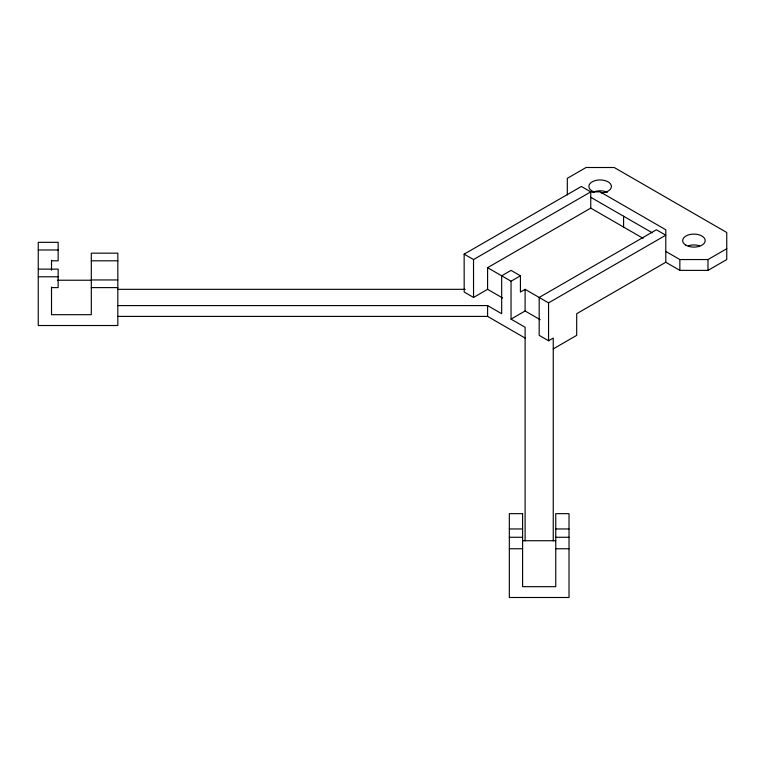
<?xml version="1.0" encoding="UTF-8"?>
<svg xmlns="http://www.w3.org/2000/svg" width="765" height="765" viewBox="0 0 765 765"><rect width="100%" height="100%" fill="white"/><g stroke="black" fill="none" stroke-linecap="round" stroke-linejoin="round"><path stroke-width="1.15" d="M502.672 298.034L487.592 289.333L473.545 297.451L464.183 292.02L464.145 254.143L581.381 186.459L590.762 191.872L600.143 191.872L665.789 229.768L665.789 262.261L576.695 313.698L576.695 335.357L553.248 348.897M464.145 254.143L473.525 259.555L590.762 191.872L590.762 208.118L487.592 267.674L487.592 289.333M487.592 267.674L511.039 281.214L520.42 275.802L520.42 292.039L525.106 289.333L548.553 302.873L665.789 235.19L656.408 229.768L539.182 297.451L539.182 335.357L548.553 340.769L553.248 338.063L553.248 540.826M511.039 281.214L511.039 319.12L525.106 310.992L540.186 319.694M665.789 251.427L679.856 259.555L707.988 259.555L726.75 248.721M665.789 262.261L679.856 270.38L707.988 270.38L726.75 259.555L726.75 232.484L614.209 167.506L586.067 167.506L567.314 178.331L567.314 194.96M38.25 249.983L58.15 249.983M51.513 260.808L58.15 260.808L58.15 242.323L38.25 242.323L38.25 325.517L117.829 325.517L117.829 253.158L91.303 253.158L91.303 314.683L51.513 314.683L51.513 287.018M91.303 260.808L117.829 260.808M38.25 269.127L58.15 269.127L58.15 287.611L51.513 287.611M38.25 276.787L58.15 276.787M91.303 279.952L117.829 279.952M57.365 280.229L91.303 280.229M91.303 287.611L117.829 287.611M117.829 289.333L465.263 289.333M117.829 305.579L487.592 305.579L501.668 313.698L501.668 275.802L511.039 270.38L520.42 275.802M117.829 316.404L487.592 316.404L525.106 338.063M509.337 528.959L522.6 528.959M555.753 528.959L569.017 528.959M509.337 537.279L522.6 537.279M555.753 537.279L569.017 537.279M522.6 540.721L555.753 540.721M509.337 548.763L522.6 548.763M555.753 548.763L569.017 548.763M590.762 197.284L652.306 232.818M590.762 208.118L643.078 238.317M511.039 319.12L525.106 327.238L525.106 540.817M473.525 259.555L473.545 297.451M707.988 259.555L707.988 270.38M679.856 259.555L679.856 270.38M623.59 216.237L623.59 227.062M548.553 302.873L548.553 340.769M525.106 289.333L525.106 310.992M487.592 305.579L487.592 316.404M51.513 260.215L51.513 270.227M594.501 192.091A11.274 6.512 0 0 1 592.645 181.592A11.274 6.512 0 0 1 610.489 183.877A11.274 6.512 0 0 1 601.118 192.943M688.29 245.795A11.274 6.512 0 0 1 699.564 245.795M592.894 192.302A11.274 6.512 0 0 1 607.391 192.302M522.6 513.65L509.337 513.65L509.337 597.494L569.017 597.494L569.017 513.65L555.753 513.65L555.753 586.669L522.6 586.669L522.6 513.65M685.956 245.202A11.274 6.512 0 0 0 704.814 242.285A11.274 6.512 0 0 0 691.005 234.31A11.274 6.512 0 0 0 685.956 245.202"/></g></svg>
